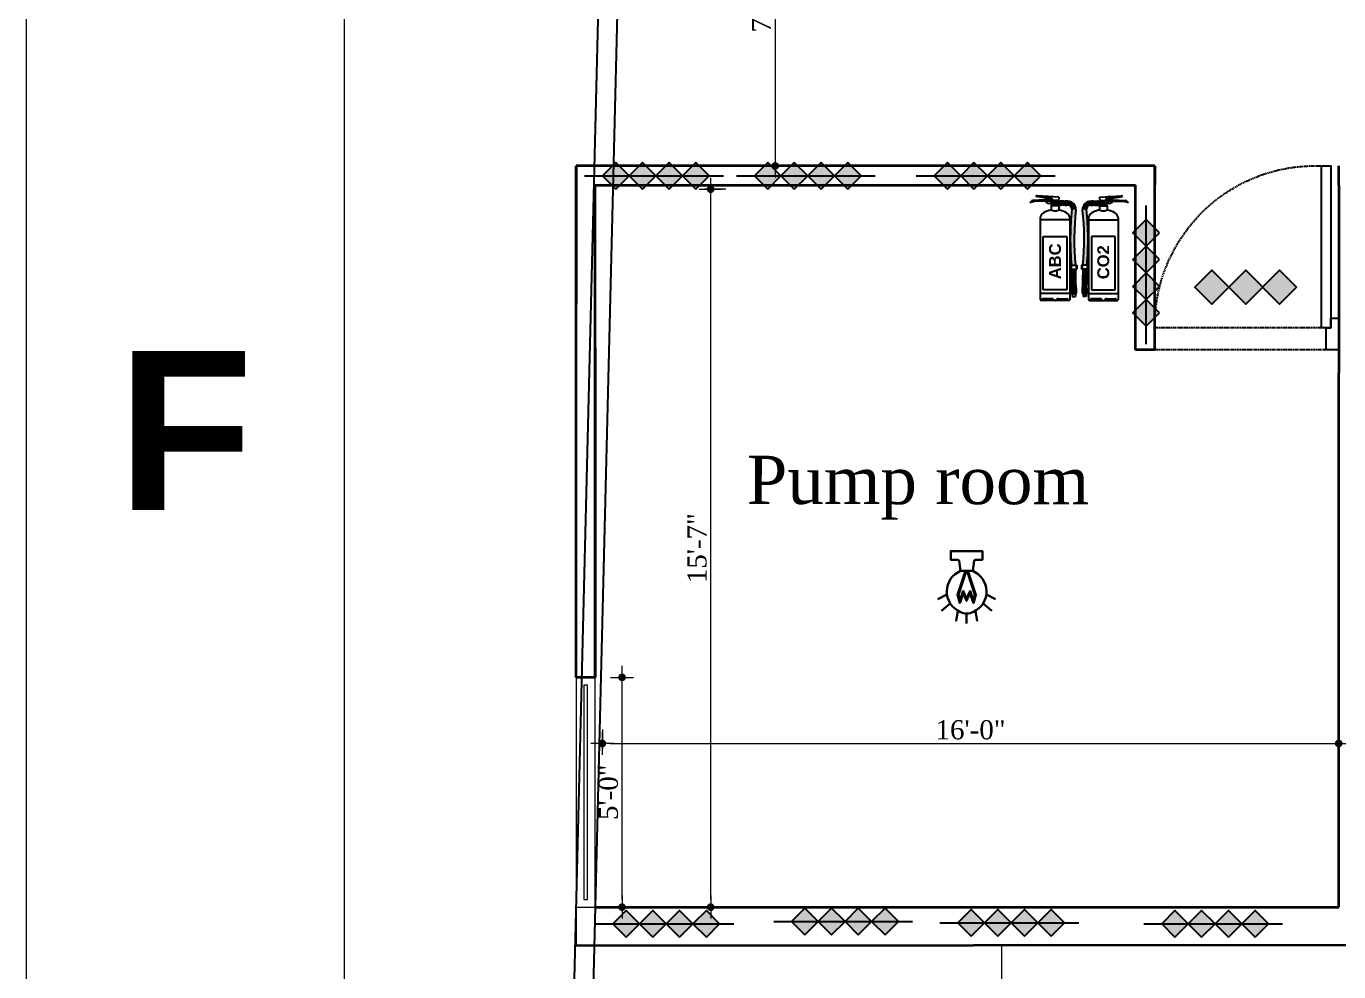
# Model space of a CAD drawing. Header units: inches. Extents: x -250485 to 735580, y -140410 to 288049.
# Drawn here: x 22078.7 to 22421.2, y 21791.9 to 22038.8 of the extents above; entities that cross this region are included whole.
import ezdxf
from ezdxf.enums import TextEntityAlignment as Align

# ---------------------------------------------------------------- set-up
doc = ezdxf.new("R2010")
doc.units = ezdxf.units.IN
doc.header["$MEASUREMENT"] = 0
doc.header["$PDMODE"] = 35
doc.linetypes.add('DASH', pattern=[0.35, 0.25, -0.1])
doc.layers.get('0').update_dxf_attribs({"lineweight": 0})
doc.layers.get('Defpoints').update_dxf_attribs({"lineweight": 0})
for name, color, linetype in [('A site line', 7, 'Continuous'), ('bp door', 40, 'Continuous'), ('fire rated wall', 7, 'Continuous'), ('FIREACC', 30, 'Continuous'), ('OUTSIDE', 253, 'Continuous')]:
    doc.layers.add(name, color=color, linetype=linetype)
for name, color, linetype, lineweight in [('A WALL', 7, 'Continuous', 35), ('A window', 150, 'Continuous', 0), ('DIM_WORKING', 7, 'Continuous', 0), ('Emergency Light', 251, 'Continuous', 15), ('Inline', 7, 'Continuous', 0), ('Layer1', 134, 'Continuous', 0), ('Outline', 7, 'Continuous', 0), ('Scale_Text', 7, 'Continuous', 0), ('sheet', 7, 'Continuous', 15), ('Text', 7, 'Continuous', 0), ('Titelblk', 7, 'Continuous', 25), ('TITLE', 7, 'Continuous', 20), ('wall', 7, 'Continuous', 0)]:
    doc.layers.add(name, color=color, linetype=linetype, lineweight=lineweight)
doc.styles.add('ARIAL', font='times.ttf')
doc.styles.add('REG', font='times.ttf')
doc.styles.get("Standard").update_dxf_attribs({"font": 'arialbd.ttf', "height": 24})
doc.dimstyles.new('Dim-Pres', dxfattribs={"dimtxt": 5.5, "dimasz": 2, "dimexe": 1.5, "dimexo": 1.5, "dimgap": 1, "dimtad": 3, "dimdec": 0, "dimzin": 3, "dimdsep": 46, "dimlunit": 4, "dimtxsty": 'REG', "dimblk": 'point', "dimcen": 2, "dimclrd": 256, "dimclre": 256, "dimclrt": 7, "dimadec": 0, "dimazin": 0, "dimtfac": 0.75, "dimtdec": 0, "dimtmove": 1, "dimatfit": 3, "dimldrblk": 'point', "dimfxl": 0, "dimtolj": 1, "dimtzin": 0, "dimlwd": -1, "dimlwe": -1, "dimarcsym": 1})

# ---------------------------------------------------------------- blocks, each defined once
blk = doc.blocks.new('gdg')
at = {"layer": 'fire rated wall'}
h = blk.add_hatch(color=1, dxfattribs=at)
h.dxf.hatch_style = 1
h.paths.add_polyline_path([(9432288.4, -5613575.8), (9432298.7, -5613586.1), (9432309, -5613575.8)])
h.paths.add_polyline_path([(9432309, -5613575.8), (9432298.7, -5613565.5), (9432288.4, -5613575.8)])
h.paths.add_polyline_path([(9432309, -5613575.8), (9432329.7, -5613575.8), (9432319.3, -5613565.5)])
h.paths.add_polyline_path([(9432309, -5613575.8), (9432319.3, -5613586.1), (9432329.7, -5613575.8)])
h = blk.add_hatch(color=1, dxfattribs=at)
h.dxf.hatch_style = 1
h.paths.add_polyline_path([(9432329.7, -5613575.8), (9432340, -5613586.1), (9432350.3, -5613575.8)])
h.paths.add_polyline_path([(9432350.3, -5613575.8), (9432340, -5613565.5), (9432329.7, -5613575.8)])
h.paths.add_polyline_path([(9432350.3, -5613575.8), (9432371, -5613575.8), (9432360.7, -5613565.5)])
h.paths.add_polyline_path([(9432350.3, -5613575.8), (9432360.7, -5613586.1), (9432371, -5613575.8)])
at = {"layer": 'fire rated wall', "color": 1, "elevation": 0}
for points in [[(9432298.7, -5613586.1), (9432309, -5613575.8), (9432298.7, -5613565.5), (9432288.4, -5613575.8)], [(9432319.3, -5613586.1), (9432329.7, -5613575.8), (9432319.3, -5613565.5), (9432309, -5613575.8)], [(9432340, -5613586.1), (9432350.3, -5613575.8), (9432340, -5613565.5), (9432329.7, -5613575.8)], [(9432360.7, -5613586.1), (9432371, -5613575.8), (9432360.7, -5613565.5), (9432350.3, -5613575.8)]]:
    blk.add_lwpolyline(points, close=True, dxfattribs=at)
blk.add_lwpolyline([(9432274.6, -5613575.8), (9432382, -5613575.8)], dxfattribs=at)
blk = doc.blocks.new('FD-1')
at = {"ltscale": 100000}
h = blk.add_hatch(color=1, dxfattribs=at)
h.paths.add_polyline_path([(3873.9, -11549.16), (3870.55, -11545.81), (3867.21, -11549.15), (3867.22, -11549.16), (3867.21, -11549.18), (3870.55, -11552.52)])
h.paths.add_polyline_path([(3863.86, -11545.81), (3860.51, -11549.17), (3863.86, -11552.52), (3867.21, -11549.18), (3867.19, -11549.17), (3867.21, -11549.15)])
h = blk.add_hatch(color=1, dxfattribs=at)
h.paths.add_polyline_path([(3880.59, -11549.16), (3877.23, -11545.81), (3873.89, -11549.15), (3873.9, -11549.16), (3873.89, -11549.18), (3877.24, -11552.52)])
h.paths.add_polyline_path([(3870.55, -11545.81), (3867.19, -11549.17), (3870.55, -11552.52), (3873.89, -11549.18), (3873.88, -11549.17), (3873.89, -11549.15)])
at = {"layer": 'bp door', "color": 1, "linetype": 'DASH'}
for p, q in [((3854.63, -11557.2), (3888.54, -11557.2)), ((3888.54, -11557.2), (3888.54, -11561.56)), ((3854.63, -11561.56), (3888.54, -11561.56))]:
    blk.add_line(p, q, dxfattribs=at)
at = {"layer": 'bp door', "color": 1}
for points in [[(3855.56, -11525.15), (3853.69, -11525.15), (3853.69, -11557.2), (3855.56, -11557.2)], [(3860.51, -11549.17), (3863.86, -11552.52), (3867.22, -11549.16), (3863.86, -11545.81)], [(3867.19, -11549.17), (3870.55, -11552.52), (3873.9, -11549.16), (3870.55, -11545.81)], [(3873.88, -11549.17), (3877.24, -11552.52), (3880.59, -11549.16), (3877.23, -11545.81)], [(3854.63, -11557.2), (3853.69, -11557.2), (3853.69, -11555.32), (3852.13, -11555.32), (3852.13, -11561.56), (3854.63, -11561.56)]]:
    blk.add_lwpolyline(points, close=True, dxfattribs=at)
at = {"layer": 'bp door', "color": 1, "linetype": 'DASH'}
blk.add_arc((3856.85, -11556.82), 31.7, 359.3284, 92.3206, dxfattribs=at)
blk = doc.blocks.new('dot')
at = {"color": 4}
for p, q in [((-1.5, 0), (1.5, 0)), ((0, 1.5), (0, -1.5))]:
    blk.add_line(p, q, dxfattribs=at)
at = {"color": 6, "const_width": 0.5}
blk.add_lwpolyline([(-0.25, 0, 1), (0.25, 0, 1)], format="xyb", close=True, dxfattribs=at)
blk = doc.blocks.new('point')
blk.add_blockref('dot', (0, 0))
blk = doc.blocks.new('*D361')
at = {"layer": 'Defpoints', "color": 0, "ltscale": 30, "transparency": 16777216}
for p in [(22227.19, 21868.81, -9.64), (22234.17, 21868.81), (22227.72, 21808.81, -9.62)]:
    blk.add_point(p, dxfattribs=at)
at = {"layer": 'Layer1', "ltscale": 30, "transparency": 16777216}
for p, q in [((22232.04, 21868.81), (22235.67, 21868.81)), ((22234.17, 21810.81), (22234.17, 21866.81)), ((22232.17, 21808.81), (22235.67, 21808.81))]:
    blk.add_line(p, q, dxfattribs=at)
at = {"layer": 'Layer1', "ltscale": 30, "transparency": 16777216, "xscale": 2, "yscale": 2, "zscale": 2}
for p, rotation in [((22234.17, 21868.81), 90), ((22234.17, 21808.81), 270)]:
    blk.add_blockref('point', p, dxfattribs=dict(at, rotation=rotation))
at = {"layer": 'Layer1', "color": 7, "ltscale": 30, "transparency": 16777216, "insert": (22230.63, 21838.81), "char_height": 5, "attachment_point": 5, "rotation": 90, "style": 'REG'}
blk.add_mtext('\\A1;5\'-0"', dxfattribs=at)
blk = doc.blocks.new('A$C16DB04AD')
at = {"layer": 'Emergency Light', "color": 154, "lineweight": 30}
for p, q in [((-6.54, -14.39), (-9.59, -15.98)), ((-5.43, -17.4), (-8.33, -19.77)), ((5.43, -17.4), (8.33, -19.77)), ((6.54, -14.39), (9.59, -15.98)), ((-2.95, -19.78), (-3.46, -23.22)), ((0, -20.7), (0, -24)), ((2.95, -19.78), (3.46, -23.22))]:
    blk.add_line(p, q, dxfattribs=at)
blk.add_lwpolyline([(-2, -6.57), (-2.49, -3.28, 0.371278), (-2.94, -2.89), (-5.25, -2.89), (-5.25, 0), (5.25, 0), (5.25, -2.89), (2.94, -2.89, 0.371278), (2.49, -3.28), (2, -6.57)], format="xyb", dxfattribs=at)
at = {"layer": 'Emergency Light', "color": 1, "lineweight": 30}
blk.add_lwpolyline([(-0.43, -6.57), (-3.01, -14.48), (-2.28, -17.27), (-1.1, -13.91), (0, -16.5), (1.1, -13.91), (2.28, -17.27), (3.01, -14.48), (0.43, -6.57)], dxfattribs=at)
blk.add_lwpolyline([(0.43, -7.28, 0.690361), (-0.43, -7.28), (-2.75, -14.5), (-2.25, -16.42), (-1.12, -13.21), (0, -15.86), (1.12, -13.21), (2.25, -16.42), (2.75, -14.5), (0.43, -7.28)], format="xyb", dxfattribs=at)
at = {"layer": 'Emergency Light', "color": 154, "lineweight": 30}
blk.add_lwpolyline([(-2.02, -6.58), (2, -6.57)], dxfattribs=at)
for centre, radius, start, end in [((0.78, -13.41), 7.38, 112.0671, 245.9767), ((-0.78, -13.41), 7.38, 294.0233, 67.9329), ((0, -15.96), 4.74, 241.9689, 298.0311)]:
    blk.add_arc(centre, radius, start, end, dxfattribs=at)
blk = doc.blocks.new('*U196')
at = {"layer": 'OUTSIDE', "linetype": 'Continuous'}
for points in [[(-100.1, 481.8), (-104.2, 460.2), (-78.9, 477.6)], [(-78.9, 477.6), (-104.2, 460.2), (-84.3, 462.4)], [(-85.3, 498), (-100.1, 481.8), (-46.6, 485.8)], [(-46.6, 485.8), (-100.1, 481.8), (-64, 484)], [(-64, 484), (-100.1, 481.8), (-78.9, 477.6)], [(-64.2, 504), (-85.3, 498), (-52.4, 503.4)], [(-52.4, 503.4), (-85.3, 498), (-46.6, 502.2)], [(-43.2, 502.2), (-85.3, 498), (-43.2, 485.8)], [(-85.3, 498), (-43.2, 502.2), (-46.6, 502.2)], [(-85.3, 498), (-46.6, 485.8), (-43.2, 485.8)], [(-52.4, 503.4), (-58.3, 504), (-64.2, 504)], [(-46.6, 485.8), (-64, 484), (-52.4, 484.6)], [(-52.4, 484.6), (-64, 484), (-58.3, 484)], [(-84.3, 462.4), (-104.2, 460.2), (-76.6, 321.2)], [(-104.2, 460.2), (-96.6, 320.1), (-76.6, 321.2)], [(-96.6, 320.1), (-102.4, 180), (-82.5, 180)], [(-76.6, 321.2), (-96.6, 320.1), (-82.5, 180)], [(-82, 160), (-102.8, 111), (-82.8, 111)], [(-102, 160), (-102.8, 111), (-82, 160)], [(-102.8, 111), (-104.2, 62), (-84.2, 62)], [(-82.8, 111), (-102.8, 111), (-84.2, 62)]]:
    blk.add_solid(points, dxfattribs=at)
blk = doc.blocks.new('*U195')
at = {"layer": 'OUTSIDE', "linetype": 'Continuous'}
for points in [[(0, 488.3), (-0.7, 487.2), (0.9, 485.5)], [(-0.7, 487.2), (-0.3, 486), (0.9, 485.5)], [(0.4, 499.9), (0, 488.3), (0.9, 485.5)], [(0.8, 499.9), (0.4, 499.9), (0.9, 485.5)], [(0.9, 499.9), (0.8, 499.9), (0.9, 485.5)], [(0.9, 499.9), (0.9, 485.5), (1.7, 488.3)], [(1.2, 499.9), (0.9, 499.9), (1.7, 488.3)], [(1.7, 488.3), (0.9, 485.5), (2.4, 487.2)], [(2.4, 487.2), (0.9, 485.5), (2, 486)]]:
    blk.add_solid(points, dxfattribs=at)
blk = doc.blocks.new('CO2')
at = {"layer": 'FIREACC', "color": 31}
for p, q in [((-39658, 31682), (-39626, 31682)), ((-39658, 31682), (-39658, 31666)), ((-39657.2, 31685.2), (-39626.8, 31685.2)), ((-39657.2, 31683.6), (-39657.2, 31682)), ((-39657.2, 31683.6), (-39626.8, 31683.6)), ((-39657, 31717.2), (-39568.9, 31723.6)), ((-39657, 31717.2), (-39655.8, 31701.2)), ((-39630.5, 31701.2), (-39655.9, 31701.2)), ((-39655.9, 31685.2), (-39655.9, 31701.2)), ((-39655.3, 31701.2), (-39655.7, 31707.1)), ((-39651.6, 31705.1), (-39631.2, 31704)), ((-39651.5, 31703.5), (-39651.6, 31705.1)), ((-39651.6, 31702.6), (-39630.7, 31701.9)), ((-39630.7, 31704), (-39626.1, 31703.7)), ((-39630.2, 31701.9), (-39604.6, 31701.1)), ((-39628.1, 31701.2), (-39630, 31701.2)), ((-39628.1, 31697.8), (-39628.1, 31701.2)), ((-39628.1, 31685.2), (-39628.1, 31697.1)), ((-39626.8, 31683.6), (-39626.8, 31682)), ((-39626, 31682), (-39626, 31666)), ((-39623.8, 31709.3), (-39623.6, 31706.3)), ((-39623.7, 31707.7), (-39603.7, 31706.7)), ((-39621.8, 31711.8), (-39606.4, 31714)), ((-39605.9, 31714.1), (-39564.7, 31719.9)), ((-39604.2, 31701.1), (-39557.5, 31699.5)), ((-39603.3, 31706.6), (-39552.1, 31703.9)), ((-39702, 31633.6), (-39702, 31300.6)), ((-39582, 31633.6), (-39582, 31300.6)), ((-39655.3, 31305.6), (-39691, 31305.6)), ((-39628.7, 31305.6), (-39593.9, 31305.6))]:
    blk.add_line(p, q, dxfattribs=at)
for centre, radius in [((-39653.4, 31703.3), 0.818), ((-39642, 31693.2), 8), ((-39642, 31693.2), 7.11)]:
    blk.add_circle(centre, radius, dxfattribs=at)
for centre, radius, start, end in [((-39657.2, 31684.4), 0.8, 90, 270), ((-39653.4, 31703.3), 1.96, 184.1612, 4.1612), ((-39626.8, 31684.4), 0.8, 270, 90), ((-39626, 31706.1), 2.4, 266.9201, 4.1612), ((-39621.4, 31709.5), 2.4, 97.9905, 184.1612), ((-39568.7, 31719.6), 4, 4.1612, 94.1612), ((-39562.3, 31655.6), 44.2, 59.9746, 83.8066), ((-39555.6, 31687.7), 16.6, 21.9213, 77.9269), ((-39675.9, 31630.6), 26.3, 119.5311, 173.3898), ((-39641.5, 31581.1), 86.5, 100.9999, 123.208), ((-39642.5, 31581.1), 86.5, 56.792, 79.0001), ((-39608.1, 31630.6), 26.3, 6.6102, 60.4689), ((-39686.5, 31298.3), 9.06, 135.2683, 162.981), ((-39690.5, 31301.8), 3.74, 83.2574, 130.4174), ((-39654.9, 31298.8), 6.79, 39.6417, 93.3999), ((-39642.3, 31305.7), 7.75, 199.8006, 272.52), ((-39641.7, 31305.7), 7.75, 267.48, 340.1994), ((-39629.1, 31298.8), 6.79, 86.6001, 140.3583), ((-39593.5, 31301.8), 3.74, 49.5826, 96.7426), ((-39597.5, 31298.3), 9.06, 17.019, 44.7317), ((-39697.8, 31302.3), 4.51, 202.0814, 252.7663), ((-39699.4, 31302.4), 4.45, 276.3773, 340.9868), ((-39584.6, 31302.4), 4.45, 199.0132, 263.6227), ((-39586.2, 31302.3), 4.51, 287.2337, 337.9186)]:
    blk.add_arc(centre, radius, start, end, dxfattribs=at)
at = {"layer": 'OUTSIDE', "color": 31}
for p, q in [((-39694.1, 31701.2), (-39689.3, 31701.2)), ((-39677.2, 31701.2), (-39665.8, 31701.2)), ((-39677.2, 31701.2), (-39677.2, 31685.2)), ((-39677.2, 31697.8), (-39665.5, 31697.8)), ((-39677.2, 31688.6), (-39665.5, 31688.6)), ((-39677.2, 31685.2), (-39665.8, 31685.2)), ((-39677.1, 31698.9), (-39665.5, 31698.9)), ((-39677.1, 31687.5), (-39665.5, 31687.5)), ((-39661.2, 31699.5), (-39655.9, 31699.5)), ((-39661.2, 31699.5), (-39661.2, 31686.9)), ((-39661.2, 31695.5), (-39655.9, 31695.5)), ((-39661.2, 31690.9), (-39655.9, 31690.9)), ((-39661.2, 31686.9), (-39655.9, 31686.9)), ((-39655.8, 31701.2), (-39655.3, 31701.2)), ((-39644.9, 31695), (-39646.8, 31696.2)), ((-39642.7, 31689.4), (-39644.7, 31699.8)), ((-39642.4, 31697.9), (-39642.7, 31688.6)), ((-39642.4, 31697.9), (-39642, 31697.9)), ((-39641.7, 31697.9), (-39642, 31697.9)), ((-39641.7, 31697.9), (-39642, 31697.9)), ((-39641.7, 31697.9), (-39641.3, 31688.6)), ((-39641.3, 31689.4), (-39639.3, 31699.8)), ((-39639.1, 31695), (-39637.2, 31696.2)), ((-39632.4, 31706.4), (-39630.6, 31706.4)), ((-39630.6, 31705.7), (-39632.4, 31705.7)), ((-39702, 31626), (-39582, 31626)), ((-39702, 31326), (-39582, 31326)), ((-39699.2, 31298), (-39584.8, 31298))]:
    blk.add_line(p, q, dxfattribs=at)
at = {"layer": 'OUTSIDE', "color": 1}
for p, q in [((-39694.1, 31685.2), (-39689.3, 31685.2)), ((-39677.3, 31699.8), (-39679.9, 31699.8)), ((-39677.3, 31686.6), (-39679.9, 31686.6)), ((-39690, 31557.8), (-39690, 31341.8)), ((-39594, 31557.8), (-39690, 31557.8)), ((-39594, 31341.8), (-39594, 31557.8)), ((-39730, 31442), (-39730, 31426)), ((-39702, 31442), (-39730, 31442)), ((-39702, 31426), (-39730, 31426)), ((-39727.9, 31442), (-39727.9, 31426)), ((-39708, 31442), (-39708, 31426)), ((-39727.7, 31347.6), (-39727.7, 31346)), ((-39708.5, 31347.6), (-39727.7, 31347.6)), ((-39727.2, 31346), (-39727.7, 31346)), ((-39727.7, 31346), (-39727.7, 31328)), ((-39727.2, 31345.9), (-39727.2, 31328)), ((-39710.1, 31326), (-39726.1, 31326)), ((-39724.9, 31325), (-39724.9, 31326)), ((-39724.9, 31325), (-39711.3, 31325)), ((-39721.9, 31346), (-39724.3, 31346)), ((-39724.3, 31345.9), (-39724.3, 31328)), ((-39724.3, 31325), (-39724.3, 31314)), ((-39724.3, 31324.1), (-39711.8, 31324.1)), ((-39711.8, 31314), (-39724.3, 31314)), ((-39721.9, 31345.9), (-39721.9, 31328)), ((-39719.3, 31326), (-39719.3, 31346)), ((-39716.9, 31346), (-39719.3, 31346)), ((-39716.9, 31326), (-39716.9, 31346)), ((-39716.9, 31326), (-39716.9, 31346)), ((-39714.2, 31346), (-39711.8, 31346)), ((-39714.2, 31345.9), (-39714.2, 31328)), ((-39711.8, 31345.9), (-39711.8, 31328)), ((-39711.8, 31325), (-39711.8, 31314)), ((-39711.3, 31325), (-39711.3, 31326)), ((-39708.9, 31346), (-39708.5, 31346)), ((-39708.9, 31345.9), (-39708.9, 31328)), ((-39708.5, 31347.6), (-39708.5, 31346)), ((-39708.5, 31346), (-39708.5, 31328)), ((-39690, 31341.8), (-39594, 31341.8))]:
    blk.add_line(p, q, dxfattribs=at)
at = {"layer": 'OUTSIDE', "color": 31}
for centre, radius, start, end in [((-39694, 31669), 32.2, 90.1556, 185.0263), ((-39694, 31669), 16.2, 90.3251, 183.7727), ((-39691.3, 31730.2), 45.1, 272.4836, 284.5448), ((-39666, 31693.8), 7.45, 50.2127, 88.8117), ((-39666, 31692.6), 7.45, 271.1883, 309.7873), ((-39665.6, 31700.9), 1.98, 271.9881, 358.9526), ((-39667.9, 31693.2), 5.13, 297.4534, 62.5466), ((-39665.6, 31685.5), 1.98, 1.0474, 88.0119), ((-39642, 31693.2), 5.65, 115.6308, 148.0837), ((-39642, 31693.2), 3.41, 125.5003, 148.0837), ((-39642, 31687.6), 1.22, 124.6063, 55.8009), ((-39642, 31693.2), 3.41, 31.9163, 54.4997), ((-39642, 31693.2), 5.65, 31.9163, 64.3692), ((-39632.4, 31706), 0.343, 90, 270), ((-39617.3, 31705.9), 14, 181.0255, 178.2204), ((-39617.3, 31705.9), 13.6, 181.0585, 178.1631), ((-39630.6, 31706), 0.343, 270, 90), ((-40885.3, 31546.6), 1165.4, 354.8506, 5.8887), ((-40874.1, 31547.2), 1170.2, 354.8444, 5.9227), ((-39644.1, 31689.8), 27.6, 239.6837, 274.3046), ((-39639.5, 31687.9), 25.7, 264.3962, 301.6155)]:
    blk.add_arc(centre, radius, start, end, dxfattribs=at)
at = {"layer": 'OUTSIDE', "color": 1}
for centre, radius, start, end in [((-39691.3, 31656.2), 45.1, 75.4552, 87.5164), ((-42910.4, 31458.9), 3186.3, 357.9975, 359.4077), ((-42910.4, 31458.9), 3202.3, 358.0075, 359.4106), ((-39724.8, 31328.7), 2.97, 192.2541, 244.019), ((-39724.3, 31328.7), 2.97, 192.2541, 244.019), ((-39721.4, 31328.7), 2.97, 192.2541, 244.019), ((-39719, 31328.7), 2.97, 192.2541, 244.019), ((-39717.1, 31328.7), 2.97, 295.981, 347.7459), ((-39714.7, 31328.7), 2.97, 295.981, 347.7459), ((-39711.8, 31328.7), 2.97, 295.981, 347.7459), ((-39711.4, 31328.7), 2.97, 295.981, 347.7459)]:
    blk.add_arc(centre, radius, start, end, dxfattribs=at)
at = {"layer": 'OUTSIDE', "color": 1, "linetype": 'Continuous', "xscale": 0.8000000000029104, "yscale": 0.7999999999992724, "zscale": 0.7999999999999443}
blk.add_blockref('*U196', (-39642.7, 31298), dxfattribs=at)
at = {"layer": 'OUTSIDE', "color": 31, "linetype": 'Continuous', "xscale": 0.8000000000029104, "yscale": 0.7999999999992724, "zscale": 0.7999999999999443}
blk.add_blockref('*U195', (-39642.7, 31298), dxfattribs=at)
at = {"layer": 'sheet', "color": 5, "insert": (-39666.5, 31384.5), "char_height": 48, "width": 165, "attachment_point": 1, "rotation": 90}
blk.add_mtext('{\\C6;CO2}', dxfattribs=at)
blk = doc.blocks.new('ABC')
at = {"layer": 'FIREACC', "color": 11}
for p, q in [((-39154.2, 31706.6), (-39205.4, 31703.9)), ((-39153.3, 31701.1), (-39200, 31699.5)), ((-39151.6, 31714.1), (-39192.8, 31719.9)), ((-39100.5, 31717.2), (-39188.6, 31723.6)), ((-39133.8, 31707.7), (-39153.8, 31706.7)), ((-39127.3, 31701.9), (-39152.9, 31701.1)), ((-39135.7, 31711.8), (-39151.1, 31714)), ((-39133.7, 31709.3), (-39133.9, 31706.3)), ((-39099.5, 31682), (-39131.5, 31682)), ((-39131.5, 31682), (-39131.5, 31666)), ((-39126.8, 31704), (-39131.4, 31703.7)), ((-39100.3, 31685.2), (-39130.7, 31685.2)), ((-39130.7, 31683.6), (-39130.7, 31682)), ((-39100.3, 31683.6), (-39130.7, 31683.6)), ((-39129.4, 31697.8), (-39129.4, 31701.2)), ((-39129.4, 31701.2), (-39127.5, 31701.2)), ((-39129.4, 31685.2), (-39129.4, 31697.1)), ((-39127, 31701.2), (-39101.6, 31701.2)), ((-39105.9, 31702.6), (-39126.8, 31701.9)), ((-39105.9, 31705.1), (-39126.3, 31704)), ((-39106, 31703.5), (-39105.9, 31705.1)), ((-39102.2, 31701.2), (-39101.8, 31707.1)), ((-39100.5, 31717.2), (-39101.7, 31701.2)), ((-39101.6, 31685.2), (-39101.6, 31701.2)), ((-39100.3, 31683.6), (-39100.3, 31682)), ((-39099.5, 31682), (-39099.5, 31666)), ((-39175.5, 31633.6), (-39175.5, 31300.6)), ((-39055.5, 31633.6), (-39055.5, 31300.6)), ((-39128.8, 31305.6), (-39163.6, 31305.6)), ((-39102.2, 31305.6), (-39066.5, 31305.6))]:
    blk.add_line(p, q, dxfattribs=at)
for centre, radius in [((-39115.5, 31693.2), 8), ((-39115.5, 31693.2), 7.11), ((-39104.1, 31703.3), 0.818)]:
    blk.add_circle(centre, radius, dxfattribs=at)
for centre, radius, start, end in [((-39201.9, 31687.7), 16.6, 102.0731, 158.0787), ((-39195.2, 31655.6), 44.2, 96.1934, 120.0254), ((-39188.8, 31719.6), 4, 85.8388, 175.8388), ((-39136.1, 31709.5), 2.4, 355.8388, 82.0095), ((-39131.5, 31706.1), 2.4, 175.8388, 273.0799), ((-39130.7, 31684.4), 0.8, 90, 270), ((-39104.1, 31703.3), 1.96, 175.8388, 355.8388), ((-39100.3, 31684.4), 0.8, 270, 90), ((-39149.4, 31630.6), 26.3, 119.5311, 173.3898), ((-39115, 31581.1), 86.5, 100.9999, 123.208), ((-39116, 31581.1), 86.5, 56.792, 79.0001), ((-39081.6, 31630.6), 26.3, 6.6102, 60.4689), ((-39160, 31298.3), 9.06, 135.2683, 162.981), ((-39164, 31301.8), 3.74, 83.2574, 130.4174), ((-39128.4, 31298.8), 6.79, 39.6417, 93.3999), ((-39115.8, 31305.7), 7.75, 199.8006, 272.52), ((-39115.2, 31305.7), 7.75, 267.48, 340.1994), ((-39102.6, 31298.8), 6.79, 86.6001, 140.3583), ((-39067, 31301.8), 3.74, 49.5826, 96.7426), ((-39071, 31298.3), 9.06, 17.019, 44.7317), ((-39171.3, 31302.3), 4.51, 202.0814, 252.7663), ((-39172.9, 31302.4), 4.45, 276.3773, 340.9868), ((-39058.1, 31302.4), 4.45, 199.0132, 263.6227), ((-39059.7, 31302.3), 4.51, 287.2337, 337.9186)]:
    blk.add_arc(centre, radius, start, end, dxfattribs=at)
at = {"layer": 'OUTSIDE', "color": 11}
for p, q in [((-39125.1, 31706.4), (-39126.9, 31706.4)), ((-39126.9, 31705.7), (-39125.1, 31705.7)), ((-39118.4, 31695), (-39120.3, 31696.2)), ((-39116.2, 31689.4), (-39118.2, 31699.8)), ((-39115.8, 31697.9), (-39116.2, 31688.6)), ((-39115.8, 31697.9), (-39115.5, 31697.9)), ((-39115.8, 31697.9), (-39115.5, 31697.9)), ((-39115.1, 31697.9), (-39115.5, 31697.9)), ((-39115.1, 31697.9), (-39114.8, 31688.6)), ((-39114.8, 31689.4), (-39112.8, 31699.8)), ((-39112.6, 31695), (-39110.7, 31696.2)), ((-39101.7, 31701.2), (-39102.2, 31701.2)), ((-39096.3, 31699.5), (-39101.6, 31699.5)), ((-39096.3, 31695.5), (-39101.6, 31695.5)), ((-39096.3, 31690.9), (-39101.6, 31690.9)), ((-39096.3, 31686.9), (-39101.6, 31686.9)), ((-39096.3, 31699.5), (-39096.3, 31686.9)), ((-39080.4, 31698.9), (-39092, 31698.9)), ((-39080.3, 31697.8), (-39092, 31697.8)), ((-39080.3, 31688.6), (-39092, 31688.6)), ((-39080.4, 31687.5), (-39092, 31687.5)), ((-39080.3, 31701.2), (-39091.7, 31701.2)), ((-39080.3, 31685.2), (-39091.7, 31685.2)), ((-39080.3, 31701.2), (-39080.3, 31685.2)), ((-39080.2, 31686.6), (-39077.6, 31686.6)), ((-39063.4, 31685.2), (-39068.2, 31685.2)), ((-39055.5, 31626), (-39175.5, 31626)), ((-39055.5, 31326), (-39175.5, 31326)), ((-39058.3, 31298), (-39172.7, 31298))]:
    blk.add_line(p, q, dxfattribs=at)
at = {"layer": 'OUTSIDE', "color": 1}
for p, q in [((-39080.2, 31699.8), (-39077.6, 31699.8)), ((-39063.4, 31701.2), (-39068.2, 31701.2)), ((-39163.5, 31341.8), (-39163.5, 31557.8)), ((-39163.5, 31557.8), (-39067.5, 31557.8)), ((-39067.5, 31557.8), (-39067.5, 31341.8)), ((-39055.5, 31442), (-39027.5, 31442)), ((-39055.5, 31426), (-39027.5, 31426)), ((-39049.5, 31442), (-39049.5, 31426)), ((-39029.6, 31442), (-39029.6, 31426)), ((-39027.5, 31442), (-39027.5, 31426)), ((-39067.5, 31341.8), (-39163.5, 31341.8)), ((-39049, 31347.6), (-39049, 31346)), ((-39049, 31347.6), (-39029.8, 31347.6)), ((-39048.6, 31346), (-39049, 31346)), ((-39049, 31346), (-39049, 31328)), ((-39048.6, 31345.9), (-39048.6, 31328)), ((-39047.4, 31326), (-39031.4, 31326)), ((-39046.2, 31325), (-39046.2, 31326)), ((-39032.6, 31325), (-39046.2, 31325)), ((-39043.3, 31346), (-39045.7, 31346)), ((-39045.7, 31345.9), (-39045.7, 31328)), ((-39045.7, 31325), (-39045.7, 31314)), ((-39033.2, 31324.1), (-39045.7, 31324.1)), ((-39045.7, 31314), (-39033.2, 31314)), ((-39043.3, 31345.9), (-39043.3, 31328)), ((-39040.6, 31326), (-39040.6, 31346)), ((-39040.6, 31326), (-39040.6, 31346)), ((-39040.6, 31346), (-39038.2, 31346)), ((-39038.2, 31326), (-39038.2, 31346)), ((-39035.6, 31346), (-39033.2, 31346)), ((-39035.6, 31345.9), (-39035.6, 31328)), ((-39033.2, 31345.9), (-39033.2, 31328)), ((-39033.2, 31325), (-39033.2, 31314)), ((-39032.6, 31325), (-39032.6, 31326)), ((-39030.3, 31346), (-39029.8, 31346)), ((-39030.3, 31345.9), (-39030.3, 31328)), ((-39029.8, 31347.6), (-39029.8, 31346)), ((-39029.8, 31346), (-39029.8, 31328))]:
    blk.add_line(p, q, dxfattribs=at)
at = {"layer": 'OUTSIDE', "color": 11}
for centre, radius, start, end in [((-39140.2, 31705.9), 14, 1.7796, 358.9745), ((-39140.2, 31705.9), 13.6, 1.8369, 358.9415), ((-39126.9, 31706), 0.343, 90, 270), ((-39125.1, 31706), 0.343, 270, 90), ((-39115.5, 31693.2), 5.65, 115.6308, 148.0837), ((-39115.5, 31693.2), 3.41, 125.5003, 148.0837), ((-39115.5, 31687.6), 1.22, 124.1991, 55.3937), ((-39115.5, 31693.2), 3.41, 31.9163, 54.4997), ((-39115.5, 31693.2), 5.65, 31.9163, 64.3692), ((-39091.5, 31693.8), 7.45, 91.1883, 129.7873), ((-39091.5, 31692.6), 7.45, 230.2127, 268.8117), ((-39089.6, 31693.2), 5.13, 117.4534, 242.5466), ((-39091.9, 31700.9), 1.98, 181.0474, 268.0119), ((-39091.9, 31685.5), 1.98, 91.9881, 178.9526), ((-39066.2, 31730.2), 45.1, 255.4552, 267.5164), ((-39063.5, 31669), 32.2, 354.9737, 89.8444), ((-39063.5, 31669), 16.2, 356.2273, 89.6749), ((-39118, 31687.9), 25.7, 238.3845, 275.6038), ((-39113.4, 31689.8), 27.6, 265.6954, 300.3163), ((-37883.4, 31547.2), 1170.2, 174.0773, 185.1556)]:
    blk.add_arc(centre, radius, start, end, dxfattribs=at)
at = {"layer": 'OUTSIDE', "color": 1}
for centre, radius, start, end in [((-39066.2, 31656.2), 45.1, 92.4836, 104.5448), ((-37872.2, 31546.6), 1165.4, 174.1113, 185.1494), ((-35847.1, 31458.9), 3202.3, 180.5894, 181.9925), ((-35847.1, 31458.9), 3186.3, 180.5923, 182.0025), ((-39046.1, 31328.7), 2.97, 192.2541, 244.019), ((-39045.7, 31328.7), 2.97, 192.2541, 244.019), ((-39042.8, 31328.7), 2.97, 192.2541, 244.019), ((-39040.4, 31328.7), 2.97, 192.2541, 244.019), ((-39038.5, 31328.7), 2.97, 295.981, 347.7459), ((-39036.1, 31328.7), 2.97, 295.981, 347.7459), ((-39033.2, 31328.7), 2.97, 295.981, 347.7459), ((-39032.7, 31328.7), 2.97, 295.981, 347.7459)]:
    blk.add_arc(centre, radius, start, end, dxfattribs=at)
at = {"layer": 'OUTSIDE', "color": 11, "linetype": 'Continuous', "xscale": -0.8000000000029104, "yscale": 0.7999999999992724, "zscale": 0.7999999999999443}
blk.add_blockref('*U195', (-39114.8, 31298), dxfattribs=at)
at = {"layer": 'OUTSIDE', "color": 1, "linetype": 'Continuous', "xscale": -0.8000000000029104, "yscale": 0.7999999999992724, "zscale": 0.7999999999999443}
blk.add_blockref('*U196', (-39114.8, 31298), dxfattribs=at)
at = {"layer": 'sheet', "color": 5, "insert": (-39091, 31384.5), "char_height": 48, "width": 165, "attachment_point": 7, "rotation": 90}
blk.add_mtext('{\\C6;ABC}', dxfattribs=at)
blk = doc.blocks.new('*D405')
at = {"layer": 'Defpoints', "color": 0, "ltscale": 30, "transparency": 16777216}
for p in [(22257.3, 21996.26), (22272.17, 21996.26), (22270.19, 21808.81, -9.64)]:
    blk.add_point(p, dxfattribs=at)
at = {"layer": 'Layer1', "ltscale": 30, "transparency": 16777216}
for p, q in [((22261.3, 21996.26), (22255.8, 21996.26)), ((22257.3, 21810.81), (22257.3, 21994.26)), ((22260.37, 21808.81), (22255.8, 21808.81))]:
    blk.add_line(p, q, dxfattribs=at)
at = {"layer": 'Layer1', "ltscale": 30, "transparency": 16777216, "xscale": 2, "yscale": 2, "zscale": 2}
for p, rotation in [((22257.3, 21996.26), 90), ((22257.3, 21808.81), 270)]:
    blk.add_blockref('point', p, dxfattribs=dict(at, rotation=rotation))
at = {"layer": 'Layer1', "color": 7, "ltscale": 30, "transparency": 16777216, "insert": (22253.75, 21902.54), "char_height": 5, "attachment_point": 5, "rotation": 90, "style": 'REG'}
blk.add_mtext('\\A1;15\'-7"', dxfattribs=at)
blk = doc.blocks.new('*D406')
at = {"layer": 'Defpoints', "color": 0, "ltscale": 30, "transparency": 16777216}
for p in [(22229.04, 21881.6, -11.61), (22421.19, 21881.6, -9.61), (22421.19, 21851.55)]:
    blk.add_point(p, dxfattribs=at)
at = {"layer": 'Layer1', "ltscale": 30, "transparency": 16777216}
for p, q in [((22229.04, 21855.21), (22229.04, 21850.05)), ((22421.19, 21855.31), (22421.19, 21850.05)), ((22231.04, 21851.55), (22419.19, 21851.55))]:
    blk.add_line(p, q, dxfattribs=at)
at = {"layer": 'Layer1', "ltscale": 30, "transparency": 16777216, "xscale": 2, "yscale": 2, "zscale": 2, "rotation": 180}
blk.add_blockref('point', (22229.04, 21851.55), dxfattribs=at)
at = {"layer": 'Layer1', "ltscale": 30, "transparency": 16777216, "xscale": 2, "yscale": 2, "zscale": 2}
blk.add_blockref('point', (22421.19, 21851.55), dxfattribs=at)
at = {"layer": 'Layer1', "color": 7, "ltscale": 30, "transparency": 16777216, "insert": (22325.12, 21855.09), "char_height": 5, "attachment_point": 5, "style": 'REG'}
blk.add_mtext('\\A1;16\'-0"', dxfattribs=at)
blk = doc.blocks.new('*D542')
at = {"layer": 'Defpoints', "color": 0, "ltscale": 30, "transparency": 16777216}
for p in [(22283.11, 22086.52), (22274.15, 22002.33), (22283.11, 22002.33, -9.7)]:
    blk.add_point(p, dxfattribs=at)
at = {"layer": 'Layer1', "ltscale": 30, "transparency": 16777216}
for p, q in [((22278.15, 22086.52), (22272.65, 22086.52)), ((22274.15, 22084.52), (22274.15, 22004.33)), ((22276.69, 22002.33), (22272.65, 22002.33))]:
    blk.add_line(p, q, dxfattribs=at)
at = {"layer": 'Layer1', "ltscale": 30, "transparency": 16777216, "xscale": 2, "yscale": 2, "zscale": 2}
for p, rotation in [((22274.15, 22086.52), 90), ((22274.15, 22002.33), 270)]:
    blk.add_blockref('point', p, dxfattribs=dict(at, rotation=rotation))
at = {"layer": 'Layer1', "color": 7, "ltscale": 30, "transparency": 16777216, "insert": (22270.6, 22044.42), "char_height": 5, "attachment_point": 5, "rotation": 90, "style": 'REG'}
blk.add_mtext('\\A1;7\'-0"', dxfattribs=at)
blk = doc.blocks.new('PAGE')
at = {"layer": 'Inline', "color": 252, "lineweight": 15}
blk.add_lwpolyline([(178051640.629, 22656441.108), (178051640.629, 22657235.787), (178050505.364, 22657235.787), (178050505.364, 22656441.108)], close=True, dxfattribs=at)
at = {"layer": 'Outline', "color": 252, "lineweight": 15}
blk.add_lwpolyline([(178050483.418, 22657252.657), (178050483.418, 22656424.238)], dxfattribs=at)
at = {"layer": 'Scale_Text', "color": 252, "lineweight": 13, "insert": (178050494.391, 22656797.057), "char_height": 10.973, "width": 8.36026, "attachment_point": 5}
blk.add_mtext('F', dxfattribs=at)
blk = doc.blocks.new('Title')
at = {"layer": 'Titelblk', "color": 3, "linetype": 'Continuous', "lineweight": 0, "xscale": 3.014611567961765, "yscale": 3.014611567959946, "zscale": 3.014611567966516}
blk.add_blockref('PAGE', (-536855255.83, -68388223.96), dxfattribs=at)

msp = doc.modelspace()

# ---------------------------------------------------------------- linework, layer by layer
at = {"layer": 'A site line', "color": 7, "ltscale": 30, "elevation": -11.61}
for points in [[(22207.16, 21197.58), (22234.13, 22291.01), (24734.61, 22343.08), (24725.77, 21985.96)], [(22212.16, 21197.46), (22239.01, 22286.12), (24729.48, 22337.97), (24720.77, 21986.08)]]:
    msp.add_lwpolyline(points, dxfattribs=at)
at = {"layer": 'A WALL', "color": 7, "ltscale": 30}
for p, q in [((22222.19, 21868.81, -9.7), (22222.19, 22002.33, -9.7)), ((22373.19, 22002.33, -9.7), (22222.19, 22002.33, -9.7)), ((22222.19, 22002.33, -9.7), (22222.19, 21966.31, -9.7)), ((22373.19, 22002.33, -9.7), (22373.19, 21997.33, -9.7)), ((22373.19, 21954.33, -9.7), (22373.19, 22002.33, -9.7)), ((22421.19, 21997.33, -9.7), (22421.19, 22002.33, -9.7)), ((22421.19, 21997.33, -9.7), (22421.19, 22002.33, -9.7)), ((22227.19, 21868.81, -9.7), (22227.19, 21997.33, -9.7)), ((22227.19, 21997.33, -9.7), (22368.19, 21997.33, -9.7)), ((22368.19, 21954.33, -9.7), (22368.19, 21997.33, -9.7)), ((22373.19, 21997.33, -9.7), (22373.19, 21997.33, -9.7)), ((22421.19, 21997.33, -9.7), (22421.19, 21948.33, -9.7)), ((22421.19, 21997.33, -9.7), (22421.19, 21948.33, -9.7)), ((22227.19, 21954.81, -9.7), (22227.19, 21868.81, -9.7)), ((22373.19, 21954.33, -9.7), (22368.19, 21954.33, -9.7)), ((22227.19, 21868.81, -9.7), (22222.19, 21868.81, -9.7)), ((22227.19, 21808.81, -9.62), (22421.19, 21808.81, -9.7)), ((22270.19, 21808.81, -9.64), (22275.19, 21808.81, -9.64)), ((22222.19, 21798.81, -9.65), (22431.19, 21798.97, -9.61))]:
    msp.add_line(p, q, dxfattribs=at)
at = {"layer": 'A WALL', "color": 7, "lineweight": -3, "ltscale": 30}
for q in [(22421.19, 22002.33, -9.7), (22421.19, 21948.33, -9.7)]:
    msp.add_line((22421.19, 21997.33, -9.7), q, dxfattribs=at)
at = {"layer": 'A WALL', "color": 7, "ltscale": 30, "elevation": -9.61}
msp.add_lwpolyline([(22421.19, 21808.81), (22421.19, 21948.33)], dxfattribs=at)
msp.add_lwpolyline([(22421.19, 21808.81), (22421.19, 21948.33)], dxfattribs=at)
at = {"layer": 'A window', "ltscale": 30, "elevation": -9.64}
msp.add_lwpolyline([(22227.19, 21868.81), (22222.19, 21868.81), (22222.19, 21808.81), (22227.19, 21808.81), (22227.19, 21868.81)], dxfattribs=at)
msp.add_lwpolyline([(22225.19, 21866.81), (22224.19, 21866.81), (22224.19, 21810.81), (22225.19, 21810.81)], close=True, dxfattribs=at)
at = {"layer": 'DIM_WORKING', "color": 7, "lineweight": 5, "ltscale": 30, "elevation": -9.7}
msp.add_lwpolyline([(22434.19, 21774.97), (22434.19, 21798.97), (22333.19, 21798.97), (22333.19, 21702.97), (22424.19, 21702.97)], dxfattribs=at)
at = {"layer": 'Layer1', "color": 7, "ltscale": 30}
msp.add_line((22222.19, 21808.81, -9.64), (22222.19, 21798.81, -9.64), dxfattribs=at)

# ---------------------------------------------------------------- block references
at = {"layer": 'Emergency Light', "lineweight": 30, "xscale": 0.7868064756185049, "yscale": 0.7868064756185049, "zscale": 0.7868064756213451}
msp.add_blockref('A$C16DB04AD', (22324.1, 21901.77), dxfattribs=at)
at = {"layer": 'fire rated wall', "xscale": 0.3372336738611921, "yscale": 0.3372336738611921}
for p, zscale in [((-3158656.21, 1915086.53), 0.3372336738626473), ((-3158616.57, 1915086.53), 0.3372336738626473), ((-3158569.68, 1915086.53), 0.3372336738626473), ((-3158653.48, 1914891.22, -11.61), 0.3372336738626469), ((-3158606.84, 1914891.82), 0.3372336738626473), ((-3158563.49, 1914891.54), 0.3372336738626473), ((-3158510.28, 1914891.24), 0.3372336738626473)]:
    msp.add_blockref('gdg', p, dxfattribs=dict(at, zscale=zscale))
at = {"layer": 'fire rated wall', "xscale": 0.3372336738611921, "yscale": 0.3372336738611921, "zscale": 0.3372336738626473, "rotation": 90}
msp.add_blockref('gdg', (-1870715.87, -3158924.79), dxfattribs=at)
at = {"layer": 'Layer1', "xscale": -1.318198337256035, "yscale": 1.318198337255126, "zscale": 1.318198337254987}
msp.add_blockref('FD-1', (27499.07, 37194.76, -9.7), dxfattribs=at)
at = {"layer": 'TITLE', "xscale": 1.253909077960998, "yscale": 1.253909077960998, "zscale": 1.253909067584736}
msp.add_blockref('Title', (150239.29, 130749.32), dxfattribs=at)
at = {"layer": 'wall', "color": 1, "lineweight": 53, "xscale": 0.06433683165232651, "yscale": 0.06433683165232651, "zscale": 0.06433683165094806}
for name, p in [('ABC', (24863.73, 19953.58)), ('CO2', (24910.21, 19953.58))]:
    msp.add_blockref(name, p, dxfattribs=at)

# ---------------------------------------------------------------- texts
at = {"layer": 'Text', "color": 7, "extrusion": (0.002789, -2e-16, 0.999996), "style": 'ARIAL'}
msp.add_text('Pump room', height=12.604, rotation=359.9595, dxfattribs=at).set_placement((22311.31, 21920.35, 62.22), align=Align.MIDDLE_CENTER)

# ---------------------------------------------------------------- dimensions: what is measured, and where the dimension line sits
at = {"layer": 'Layer1', "ltscale": 30}
for base, p1, p2, picture, middle in [((22274.15, 22002.33), (22283.11, 22086.52), (22283.11, 22002.33, -9.7), '*D542', (22270.6, 22044.42)), ((22257.3, 21996.26), (22270.19, 21808.81, -9.64), (22272.17, 21996.26), '*D405', (22253.75, 21902.54)), ((22234.17, 21868.81), (22227.72, 21808.81, -9.62), (22227.19, 21868.81, -9.64), '*D361', (22230.63, 21838.81))]:
    dim = msp.add_linear_dim(base=base, p1=p1, p2=p2, angle=90, dimstyle='Dim-Pres', override={"dimtxt": 5, "dimfxl": 4, "dimfxlon": 1}, dxfattribs=at)
    dim.commit()
    dim.dimension.update_dxf_attribs({"geometry": picture, "text_midpoint": middle})
dim = msp.add_linear_dim(base=(22421.19, 21851.55), p1=(22229.04, 21881.6, -11.61), p2=(22421.19, 21881.6, -9.61), dimstyle='Dim-Pres', override={"dimtxt": 5, "dimfxl": 4, "dimfxlon": 1}, dxfattribs=at)
dim.commit()
dim.dimension.update_dxf_attribs({"geometry": '*D406', "text_midpoint": (22325.12, 21855.09)})

doc.saveas('drawing.dxf')
